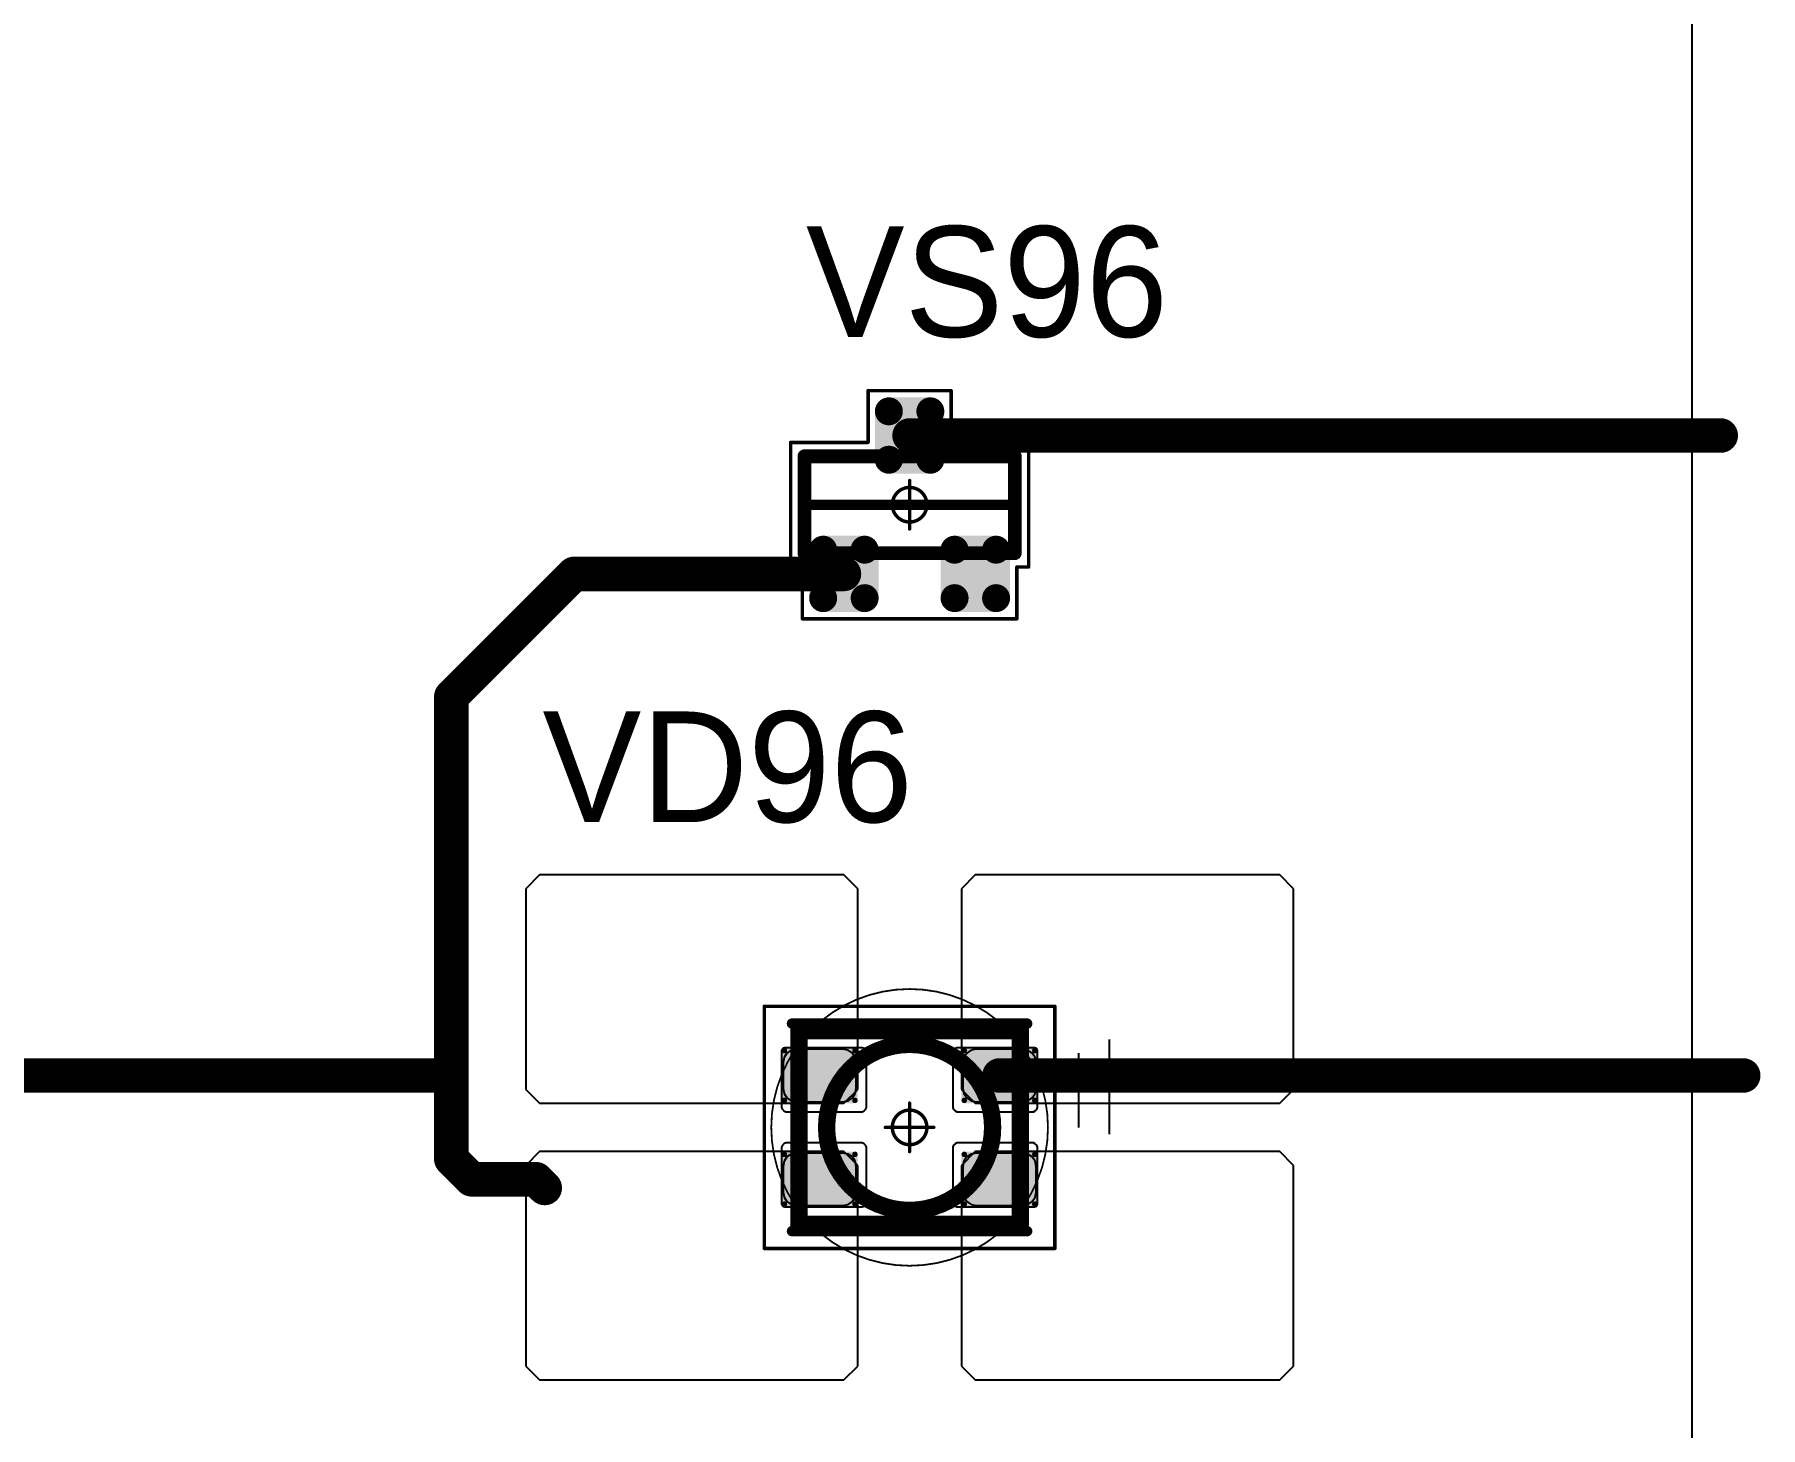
# Model space of a CAD drawing. Header units: millimetres. Extents: x 0 to 400, y 0 to 514.
# Drawn here: x 287.35 to 312.3, y 208.16 to 228.3 of the extents above; entities that cross this region are included whole.
import ezdxf

# ---------------------------------------------------------------- set-up
doc = ezdxf.new("R2010")
doc.units = ezdxf.units.MM
for name, color, linetype in [('Mechanical13', 56, 'Continuous'), ('Mechanical15', 56, 'Continuous'), ('Mechanical2', 216, 'Continuous'), ('TopLayer', 1, 'Continuous'), ('TopOverlay', 2, 'Continuous'), ('TopPaste', 8, 'Continuous'), ('TopSolder', 216, 'Continuous')]:
    doc.layers.add(name, color=color, linetype=linetype)

# ---------------------------------------------------------------- blocks, each defined once
blk = doc.blocks.new('SOT23_86')
at = {"layer": 'Mechanical13', "const_width": 0.2}
for points in [[(-0.7, 1.52), (0.7, 1.52)], [(-0.7, 1.52), (-0.7, -1.52)], [(0.7, 1.52), (0.7, -1.52)], [(-0.7, -1.52), (0.7, -1.52)]]:
    blk.add_lwpolyline(points, dxfattribs=at)
at = {"layer": 'Mechanical13', "const_width": 0.1}
for points in [[(-0.75, 1.52, 1), (-0.65, 1.52, 1)], [(-0.75, 1.52, 1), (-0.65, 1.52, 1)], [(0.65, 1.52, 1), (0.75, 1.52, 1)], [(0.65, 1.52, 1), (0.75, 1.52, 1)], [(-0.75, -1.52, 1), (-0.65, -1.52, 1)], [(-0.75, -1.52, 1), (-0.65, -1.52, 1)], [(0.65, -1.52, 1), (0.75, -1.52, 1)], [(0.65, -1.52, 1), (0.75, -1.52, 1)]]:
    blk.add_lwpolyline(points, format="xyb", close=True, dxfattribs=at)
at = {"layer": 'Mechanical15', "const_width": 0.05}
for points in [[(-1.65, 1.55), (-1.65, -1.55)], [(-1.65, 1.55), (-0.9, 1.55)], [(-0.9, 1.72), (-0.9, 1.55)], [(-0.9, 1.72), (0.9, 1.72)], [(0.9, 1.72), (0.9, 0.6)], [(0.9, 0.6), (1.65, 0.6)], [(1.65, 0.6), (1.65, -0.6)], [(0, 0.35), (0, -0.35)], [(-0.35, 0), (0.35, 0)], [(0.9, -0.6), (1.65, -0.6)], [(0.9, -0.6), (0.9, -1.72)], [(-1.65, -1.55), (-0.9, -1.55)], [(-0.9, -1.55), (-0.9, -1.72)], [(-0.9, -1.72), (0.9, -1.72)]]:
    blk.add_lwpolyline(points, dxfattribs=at)
at = {"layer": 'Mechanical15'}
for points, const_width in [([(-1.662, 1.55, 1), (-1.637, 1.55, 1)], 0.025), ([(-1.662, 1.55, 1), (-1.637, 1.55, 1)], 0.025), ([(-0.913, 1.72, 1), (-0.888, 1.72, 1)], 0.025), ([(-0.913, 1.72, 1), (-0.888, 1.72, 1)], 0.025), ([(-0.913, 1.55, 1), (-0.888, 1.55, 1)], 0.025), ([(-0.913, 1.55, 1), (-0.888, 1.55, 1)], 0.025), ([(0.888, 1.72, 1), (0.913, 1.72, 1)], 0.025), ([(0.888, 1.72, 1), (0.913, 1.72, 1)], 0.025), ([(0.888, 0.6, 1), (0.913, 0.6, 1)], 0.025), ([(0.888, 0.6, 1), (0.913, 0.6, 1)], 0.025), ([(1.637, 0.6, 1), (1.662, 0.6, 1)], 0.025), ([(1.637, 0.6, 1), (1.662, 0.6, 1)], 0.025), ([(0.25, 0, 1), (-0.25, 0, 1)], 0.05), ([(-0.012, 0.35, 1), (0.012, 0.35, 1)], 0.025), ([(-0.362, 0, 1), (-0.337, 0, 1)], 0.025), ([(-0.262, 0, 1), (-0.238, 0, 1)], 0.025), ([(0.238, 0, 1), (0.262, 0, 1)], 0.025), ([(0.337, 0, 1), (0.362, 0, 1)], 0.025), ([(-0.012, -0.35, 1), (0.012, -0.35, 1)], 0.025), ([(0.888, -0.6, 1), (0.913, -0.6, 1)], 0.025), ([(0.888, -0.6, 1), (0.913, -0.6, 1)], 0.025), ([(1.637, -0.6, 1), (1.662, -0.6, 1)], 0.025), ([(1.637, -0.6, 1), (1.662, -0.6, 1)], 0.025), ([(-1.662, -1.55, 1), (-1.637, -1.55, 1)], 0.025), ([(-1.662, -1.55, 1), (-1.637, -1.55, 1)], 0.025), ([(-0.913, -1.55, 1), (-0.888, -1.55, 1)], 0.025), ([(-0.913, -1.55, 1), (-0.888, -1.55, 1)], 0.025), ([(-0.913, -1.72, 1), (-0.888, -1.72, 1)], 0.025), ([(-0.913, -1.72, 1), (-0.888, -1.72, 1)], 0.025), ([(0.888, -1.72, 1), (0.913, -1.72, 1)], 0.025), ([(0.888, -1.72, 1), (0.913, -1.72, 1)], 0.025)]:
    blk.add_lwpolyline(points, format="xyb", close=True, dxfattribs=dict(at, const_width=const_width))
at = {"layer": 'TopLayer', "const_width": 0.1}
for points in [[(-1.4, 1.25, 1), (-1.3, 1.25, 1)], [(-0.7, 1.25, 1), (-0.6, 1.25, 1)], [(-1.4, 0.65, 1), (-1.3, 0.65, 1)], [(-0.7, 0.65, 1), (-0.6, 0.65, 1)], [(0.6, 0.3, 1), (0.7, 0.3, 1)], [(1.3, 0.3, 1), (1.4, 0.3, 1)], [(0.6, -0.3, 1), (0.7, -0.3, 1)], [(1.3, -0.3, 1), (1.4, -0.3, 1)], [(-1.4, -0.65, 1), (-1.3, -0.65, 1)], [(-0.7, -0.65, 1), (-0.6, -0.65, 1)], [(-1.4, -1.25, 1), (-1.3, -1.25, 1)], [(-0.7, -1.25, 1), (-0.6, -1.25, 1)]]:
    blk.add_lwpolyline(points, format="xyb", close=True, dxfattribs=at)
at = {"layer": 'TopLayer'}
for points in [[(-1.45, 1.25), (-1.45, 0.65), (-0.55, 1.25), (-0.55, 0.65)], [(-1.35, 1.35), (-1.35, 0.55), (-0.65, 1.35), (-0.65, 0.55)], [(0.55, 0.3), (0.55, -0.3), (1.45, 0.3), (1.45, -0.3)], [(0.65, 0.4), (0.65, -0.4), (1.35, 0.4), (1.35, -0.4)], [(-1.45, -0.65), (-1.45, -1.25), (-0.55, -0.65), (-0.55, -1.25)], [(-1.35, -0.55), (-1.35, -1.35), (-0.65, -0.55), (-0.65, -1.35)]]:
    blk.add_solid(points, dxfattribs=at)
at = {"layer": 'TopOverlay', "const_width": 0.15}
blk.add_lwpolyline([(0, 1.5), (0, -1.5)], dxfattribs=at)
at = {"layer": 'TopOverlay', "const_width": 0.075}
for points in [[(-0.038, 1.5, 1), (0.038, 1.5, 1)], [(-0.038, -1.5, 1), (0.038, -1.5, 1)]]:
    blk.add_lwpolyline(points, format="xyb", close=True, dxfattribs=at)
at = {"layer": 'TopPaste', "const_width": 0.075}
for points in [[(-1.387, 1.25, 1), (-1.313, 1.25, 1)], [(-0.687, 1.25, 1), (-0.613, 1.25, 1)], [(-1.387, 0.65, 1), (-1.313, 0.65, 1)], [(-0.687, 0.65, 1), (-0.613, 0.65, 1)], [(0.613, 0.3, 1), (0.687, 0.3, 1)], [(1.313, 0.3, 1), (1.387, 0.3, 1)], [(0.613, -0.3, 1), (0.687, -0.3, 1)], [(1.313, -0.3, 1), (1.387, -0.3, 1)], [(-1.387, -0.65, 1), (-1.313, -0.65, 1)], [(-0.687, -0.65, 1), (-0.613, -0.65, 1)], [(-1.387, -1.25, 1), (-1.313, -1.25, 1)], [(-0.687, -1.25, 1), (-0.613, -1.25, 1)]]:
    blk.add_lwpolyline(points, format="xyb", close=True, dxfattribs=at)
at = {"layer": 'TopPaste'}
for points in [[(-1.425, 1.25), (-1.425, 0.65), (-0.575, 1.25), (-0.575, 0.65)], [(-1.35, 1.325), (-1.35, 0.575), (-0.65, 1.325), (-0.65, 0.575)], [(0.575, 0.3), (0.575, -0.3), (1.425, 0.3), (1.425, -0.3)], [(0.65, 0.375), (0.65, -0.375), (1.35, 0.375), (1.35, -0.375)], [(-1.425, -0.65), (-1.425, -1.25), (-0.575, -0.65), (-0.575, -1.25)], [(-1.35, -0.575), (-1.35, -1.325), (-0.65, -0.575), (-0.65, -1.325)]]:
    blk.add_solid(points, dxfattribs=at)
at = {"layer": 'TopSolder', "const_width": 0.202}
for points in [[(-1.451, 1.25, 1), (-1.249, 1.25, 1)], [(-0.751, 1.25, 1), (-0.549, 1.25, 1)], [(-1.451, 0.65, 1), (-1.249, 0.65, 1)], [(-0.751, 0.65, 1), (-0.549, 0.65, 1)], [(0.549, 0.3, 1), (0.751, 0.3, 1)], [(1.249, 0.3, 1), (1.451, 0.3, 1)], [(0.549, -0.3, 1), (0.751, -0.3, 1)], [(1.249, -0.3, 1), (1.451, -0.3, 1)], [(-1.451, -0.65, 1), (-1.249, -0.65, 1)], [(-0.751, -0.65, 1), (-0.549, -0.65, 1)], [(-1.451, -1.25, 1), (-1.249, -1.25, 1)], [(-0.751, -1.25, 1), (-0.549, -1.25, 1)]]:
    blk.add_lwpolyline(points, format="xyb", close=True, dxfattribs=at)
at = {"layer": 'TopSolder'}
for points in [[(-1.552, 1.25), (-1.552, 0.65), (-0.448, 1.25), (-0.448, 0.65)], [(-1.35, 1.452), (-1.35, 0.448), (-0.65, 1.452), (-0.65, 0.448)], [(0.65, 0.502), (0.65, -0.502), (1.35, 0.502), (1.35, -0.502)], [(0.448, 0.3), (0.448, -0.3), (1.552, 0.3), (1.552, -0.3)], [(-1.35, -0.448), (-1.35, -1.452), (-0.65, -0.448), (-0.65, -1.452)], [(-1.552, -0.65), (-1.552, -1.25), (-0.448, -0.65), (-0.448, -1.25)]]:
    blk.add_solid(points, dxfattribs=at)
blk = doc.blocks.new('E65F_259')
at = {"layer": 'Mechanical13'}
for p, q in [((2.441, 1.071), (2.441, 0)), ((1.905, 0.536), (2.976, 0.536))]:
    blk.add_line(p, q, dxfattribs=at)
at = {"layer": 'Mechanical13', "const_width": 0.25}
for points in [[(-1.6, -1.4), (-1.6, 1.4)], [(-1.6, 1.4), (1.6, 1.4)], [(1.6, -1.4), (1.6, 1.4)], [(-1.6, -1.4), (1.6, -1.4)]]:
    blk.add_lwpolyline(points, dxfattribs=at)
at = {"layer": 'Mechanical13'}
for points, const_width in [([(-1.663, 1.4, 1), (-1.538, 1.4, 1)], 0.125), ([(-1.663, 1.4, 1), (-1.538, 1.4, 1)], 0.125), ([(1.537, 1.4, 1), (1.662, 1.4, 1)], 0.125), ([(1.537, 1.4, 1), (1.662, 1.4, 1)], 0.125), ([(1.2, 0, 1), (-1.2, 0, 1)], 0.25), ([(-1.263, 0, 1), (-1.138, 0, 1)], 0.125), ([(1.137, 0, 1), (1.262, 0, 1)], 0.125), ([(-1.663, -1.4, 1), (-1.538, -1.4, 1)], 0.125), ([(-1.663, -1.4, 1), (-1.538, -1.4, 1)], 0.125), ([(1.537, -1.4, 1), (1.662, -1.4, 1)], 0.125), ([(1.537, -1.4, 1), (1.662, -1.4, 1)], 0.125)]:
    blk.add_lwpolyline(points, format="xyb", close=True, dxfattribs=dict(at, const_width=const_width))
at = {"layer": 'Mechanical15', "const_width": 0.05}
for points in [[(-2.1, 1.75), (2.1, 1.75)], [(-2.1, -1.75), (-2.1, 1.75)], [(2.1, -1.75), (2.1, 1.75)], [(0, -0.35), (0, 0.35)], [(0, -0.35), (0, 0.35)], [(-0.35, 0), (0.35, 0)], [(-0.35, 0), (0.35, 0)], [(-2.1, -1.75), (2.1, -1.75)]]:
    blk.add_lwpolyline(points, dxfattribs=at)
at = {"layer": 'Mechanical15'}
for points, const_width in [([(-2.113, 1.75, 1), (-2.088, 1.75, 1)], 0.025), ([(-2.113, 1.75, 1), (-2.088, 1.75, 1)], 0.025), ([(2.087, 1.75, 1), (2.112, 1.75, 1)], 0.025), ([(2.087, 1.75, 1), (2.112, 1.75, 1)], 0.025), ([(0.25, 0, 1), (-0.25, 0, 1)], 0.05), ([(0.25, 0, 1), (-0.25, 0, 1)], 0.05), ([(-0.013, 0.35, 1), (0.012, 0.35, 1)], 0.025), ([(-0.013, 0.35, 1), (0.012, 0.35, 1)], 0.025), ([(-0.363, 0, 1), (-0.338, 0, 1)], 0.025), ([(-0.363, 0, 1), (-0.338, 0, 1)], 0.025), ([(-0.263, 0, 1), (-0.238, 0, 1)], 0.025), ([(-0.263, 0, 1), (-0.238, 0, 1)], 0.025), ([(0.237, 0, 1), (0.262, 0, 1)], 0.025), ([(0.237, 0, 1), (0.262, 0, 1)], 0.025), ([(0.337, 0, 1), (0.362, 0, 1)], 0.025), ([(0.337, 0, 1), (0.362, 0, 1)], 0.025), ([(-0.013, -0.35, 1), (0.012, -0.35, 1)], 0.025), ([(-0.013, -0.35, 1), (0.012, -0.35, 1)], 0.025), ([(-2.113, -1.75, 1), (-2.088, -1.75, 1)], 0.025), ([(-2.113, -1.75, 1), (-2.088, -1.75, 1)], 0.025), ([(2.087, -1.75, 1), (2.112, -1.75, 1)], 0.025), ([(2.087, -1.75, 1), (2.112, -1.75, 1)], 0.025)]:
    blk.add_lwpolyline(points, format="xyb", close=True, dxfattribs=dict(at, const_width=const_width))
at = {"layer": 'TopLayer'}
for p, q in [((-5.35, 3.65), (-5.55, 3.45)), ((-0.95, 3.65), (-5.35, 3.65)), ((-5.35, 3.65), (-5.35, 3.65)), ((-0.75, 3.45), (-0.95, 3.65)), ((0.95, 3.65), (0.75, 3.45)), ((5.35, 3.65), (0.95, 3.65)), ((0.95, 3.65), (0.95, 3.65)), ((5.55, 3.45), (5.35, 3.65)), ((-5.55, 3.45), (-5.55, 3.45)), ((-5.55, 3.45), (-5.55, 0.55)), ((-0.75, 0.55), (-0.75, 3.45)), ((0.75, 3.45), (0.75, 3.45)), ((0.75, 3.45), (0.75, 0.55)), ((5.55, 0.55), (5.55, 3.45)), ((-5.55, 0.55), (-5.35, 0.35)), ((-0.95, 0.35), (-0.75, 0.55)), ((0.75, 0.55), (0.95, 0.35)), ((5.35, 0.35), (5.55, 0.55)), ((-5.35, 0.35), (-0.95, 0.35)), ((0.95, 0.35), (5.35, 0.35)), ((-5.35, -0.35), (-5.55, -0.55)), ((-0.95, -0.35), (-5.35, -0.35)), ((-5.35, -0.35), (-5.35, -0.35)), ((-0.75, -0.55), (-0.95, -0.35)), ((0.95, -0.35), (0.75, -0.55)), ((5.35, -0.35), (0.95, -0.35)), ((0.95, -0.35), (0.95, -0.35)), ((5.55, -0.55), (5.35, -0.35)), ((-5.55, -0.55), (-5.55, -0.55)), ((-5.55, -0.55), (-5.55, -3.45)), ((-0.75, -3.45), (-0.75, -0.55)), ((0.75, -0.55), (0.75, -0.55)), ((0.75, -0.55), (0.75, -3.45)), ((5.55, -3.45), (5.55, -0.55)), ((-5.55, -3.45), (-5.35, -3.65)), ((-0.95, -3.65), (-0.75, -3.45)), ((0.75, -3.45), (0.95, -3.65)), ((5.35, -3.65), (5.55, -3.45)), ((-5.35, -3.65), (-0.95, -3.65)), ((0.95, -3.65), (5.35, -3.65))]:
    blk.add_line(p, q, dxfattribs=at)
at = {"layer": 'TopLayer', "const_width": 0.04}
for points in [[(-1.83, 1.11, 1), (-1.79, 1.11, 1)], [(-0.81, 1.11, 1), (-0.77, 1.11, 1)], [(0.77, 1.11, 1), (0.81, 1.11, 1)], [(1.79, 1.11, 1), (1.83, 1.11, 1)], [(-1.83, 0.39, 1), (-1.79, 0.39, 1)], [(-0.81, 0.39, 1), (-0.77, 0.39, 1)], [(0.77, 0.39, 1), (0.81, 0.39, 1)], [(1.79, 0.39, 1), (1.83, 0.39, 1)], [(-1.83, -0.39, 1), (-1.79, -0.39, 1)], [(-0.81, -0.39, 1), (-0.77, -0.39, 1)], [(0.77, -0.39, 1), (0.81, -0.39, 1)], [(1.79, -0.39, 1), (1.83, -0.39, 1)], [(-1.83, -1.11, 1), (-1.79, -1.11, 1)], [(-0.81, -1.11, 1), (-0.77, -1.11, 1)], [(0.77, -1.11, 1), (0.81, -1.11, 1)], [(1.79, -1.11, 1), (1.83, -1.11, 1)]]:
    blk.add_lwpolyline(points, format="xyb", close=True, dxfattribs=at)
at = {"layer": 'TopLayer'}
for points in [[(-1.85, 1.11), (-1.85, 0.39), (-0.75, 1.11), (-0.75, 0.39)], [(-1.81, 1.15), (-1.81, 0.35), (-0.79, 1.15), (-0.79, 0.35)], [(0.75, 1.11), (0.75, 0.39), (1.85, 1.11), (1.85, 0.39)], [(0.79, 1.15), (0.79, 0.35), (1.81, 1.15), (1.81, 0.35)], [(-1.85, -0.39), (-1.85, -1.11), (-0.75, -0.39), (-0.75, -1.11)], [(-1.81, -0.35), (-1.81, -1.15), (-0.79, -0.35), (-0.79, -1.15)], [(0.75, -0.39), (0.75, -1.11), (1.85, -0.39), (1.85, -1.11)], [(0.79, -0.35), (0.79, -1.15), (1.81, -0.35), (1.81, -1.15)]]:
    blk.add_solid(points, dxfattribs=at)
at = {"layer": 'TopOverlay'}
for p, q in [((2.886, 1.271), (2.886, -0.1)), ((2.2, 0.586), (3.571, 0.586))]:
    blk.add_line(p, q, dxfattribs=at)
at = {"layer": 'TopOverlay', "const_width": 0.15}
for points in [[(-1.7, 1.5), (1.7, 1.5)], [(-1.7, -1.5), (1.7, -1.5)]]:
    blk.add_lwpolyline(points, dxfattribs=at)
at = {"layer": 'TopOverlay', "const_width": 0.075}
for points in [[(-1.738, 1.5, 1), (-1.663, 1.5, 1)], [(1.662, 1.5, 1), (1.737, 1.5, 1)], [(-1.738, -1.5, 1), (-1.663, -1.5, 1)], [(1.662, -1.5, 1), (1.737, -1.5, 1)]]:
    blk.add_lwpolyline(points, format="xyb", close=True, dxfattribs=at)
at = {"layer": 'TopPaste'}
for p, q in [((-1.814, 1.011), (-1.829, 0.938)), ((-1.773, 1.073), (-1.814, 1.011)), ((-1.711, 1.114), (-1.773, 1.073)), ((-1.638, 1.129), (-1.711, 1.114)), ((-0.963, 1.129), (-1.638, 1.129)), ((-0.889, 1.114), (-0.963, 1.129)), ((-0.827, 1.073), (-0.889, 1.114)), ((-0.786, 1.011), (-0.827, 1.073)), ((-0.771, 0.938), (-0.786, 1.011)), ((0.786, 1.011), (0.771, 0.938)), ((0.827, 1.073), (0.786, 1.011)), ((0.889, 1.114), (0.827, 1.073)), ((0.962, 1.129), (0.889, 1.114)), ((1.637, 1.129), (0.962, 1.129)), ((1.711, 1.114), (1.637, 1.129)), ((1.773, 1.073), (1.711, 1.114)), ((1.814, 1.011), (1.773, 1.073)), ((1.829, 0.938), (1.814, 1.011)), ((-1.829, 0.938), (-1.829, 0.563)), ((-0.771, 0.563), (-0.771, 0.938)), ((0.771, 0.938), (0.771, 0.563)), ((1.829, 0.563), (1.829, 0.938)), ((-1.829, 0.563), (-1.814, 0.489)), ((-0.786, 0.489), (-0.771, 0.563)), ((0.771, 0.563), (0.786, 0.489)), ((1.814, 0.489), (1.829, 0.563)), ((-1.814, 0.489), (-1.773, 0.427)), ((-1.773, 0.427), (-1.711, 0.386)), ((-1.711, 0.386), (-1.638, 0.371)), ((-1.638, 0.371), (-0.963, 0.371)), ((-0.963, 0.371), (-0.889, 0.386)), ((-0.889, 0.386), (-0.827, 0.427)), ((-0.827, 0.427), (-0.786, 0.489)), ((0.786, 0.489), (0.827, 0.427)), ((0.827, 0.427), (0.889, 0.386)), ((0.889, 0.386), (0.962, 0.371)), ((0.962, 0.371), (1.637, 0.371)), ((1.637, 0.371), (1.711, 0.386)), ((1.711, 0.386), (1.773, 0.427)), ((1.773, 0.427), (1.814, 0.489)), ((-1.814, -0.489), (-1.829, -0.563)), ((-1.773, -0.427), (-1.814, -0.489)), ((-1.711, -0.386), (-1.773, -0.427)), ((-1.638, -0.371), (-1.711, -0.386)), ((-0.963, -0.371), (-1.638, -0.371)), ((-0.889, -0.386), (-0.963, -0.371)), ((-0.827, -0.427), (-0.889, -0.386)), ((-0.786, -0.489), (-0.827, -0.427)), ((-0.771, -0.563), (-0.786, -0.489)), ((0.786, -0.489), (0.771, -0.563)), ((0.827, -0.427), (0.786, -0.489)), ((0.889, -0.386), (0.827, -0.427)), ((0.962, -0.371), (0.889, -0.386)), ((1.637, -0.371), (0.962, -0.371)), ((1.711, -0.386), (1.637, -0.371)), ((1.773, -0.427), (1.711, -0.386)), ((1.814, -0.489), (1.773, -0.427)), ((1.829, -0.563), (1.814, -0.489)), ((-1.829, -0.563), (-1.829, -0.938)), ((-0.771, -0.938), (-0.771, -0.563)), ((0.771, -0.563), (0.771, -0.938)), ((1.829, -0.938), (1.829, -0.563)), ((-1.829, -0.938), (-1.814, -1.011)), ((-0.786, -1.011), (-0.771, -0.938)), ((0.771, -0.938), (0.786, -1.011)), ((1.814, -1.011), (1.829, -0.938)), ((-1.814, -1.011), (-1.773, -1.073)), ((-1.773, -1.073), (-1.711, -1.114)), ((-1.711, -1.114), (-1.638, -1.129)), ((-1.638, -1.129), (-0.963, -1.129)), ((-0.963, -1.129), (-0.889, -1.114)), ((-0.889, -1.114), (-0.827, -1.073)), ((-0.827, -1.073), (-0.786, -1.011)), ((0.786, -1.011), (0.827, -1.073)), ((0.827, -1.073), (0.889, -1.114)), ((0.889, -1.114), (0.962, -1.129)), ((0.962, -1.129), (1.637, -1.129)), ((1.637, -1.129), (1.711, -1.114)), ((1.711, -1.114), (1.773, -1.073)), ((1.773, -1.073), (1.814, -1.011))]:
    blk.add_line(p, q, dxfattribs=at)
at = {"layer": 'TopSolder'}
for p, q in [((-1.842, 1.129), (-1.85, 1.111)), ((-1.85, 1.111), (-1.85, 1.101)), ((-1.85, 1.101), (-1.85, 1.101)), ((-1.85, 1.101), (-1.85, 0.301)), ((-1.828, 1.143), (-1.842, 1.129)), ((-1.81, 1.151), (-1.828, 1.143)), ((-1.8, 1.151), (-1.81, 1.151)), ((-0.7, 1.151), (-1.8, 1.151)), ((-0.685, 1.151), (-0.7, 1.151)), ((-0.7, 1.151), (-0.7, 1.151)), ((-0.658, 1.139), (-0.685, 1.151)), ((-0.636, 1.118), (-0.658, 1.139)), ((-0.625, 1.09), (-0.636, 1.118)), ((-0.625, 1.076), (-0.625, 1.09)), ((-0.625, 0.301), (-0.625, 1.076)), ((0.636, 1.118), (0.625, 1.09)), ((0.625, 1.09), (0.625, 1.076)), ((0.625, 1.076), (0.625, 1.076)), ((0.625, 1.076), (0.625, 0.301)), ((0.657, 1.139), (0.636, 1.118)), ((0.685, 1.151), (0.657, 1.139)), ((0.7, 1.151), (0.685, 1.151)), ((1.8, 1.151), (0.7, 1.151)), ((1.81, 1.151), (1.8, 1.151)), ((1.8, 1.151), (1.8, 1.151)), ((1.828, 1.143), (1.81, 1.151)), ((1.842, 1.129), (1.828, 1.143)), ((1.85, 1.111), (1.842, 1.129)), ((1.85, 1.101), (1.85, 1.111)), ((1.85, 0.301), (1.85, 1.101)), ((-1.85, 0.301), (-1.85, 0.286)), ((-1.85, 0.286), (-1.839, 0.258)), ((-1.839, 0.258), (-1.818, 0.237)), ((-0.658, 0.237), (-0.636, 0.258)), ((-0.636, 0.258), (-0.625, 0.286)), ((-0.625, 0.286), (-0.625, 0.301)), ((-0.625, 0.301), (-0.625, 0.301)), ((0.625, 0.301), (0.625, 0.286)), ((0.625, 0.286), (0.636, 0.258)), ((0.636, 0.258), (0.657, 0.237)), ((1.817, 0.237), (1.839, 0.258)), ((1.839, 0.258), (1.85, 0.286)), ((1.85, 0.286), (1.85, 0.301)), ((1.85, 0.301), (1.85, 0.301)), ((-1.818, 0.237), (-1.79, 0.226)), ((-1.79, 0.226), (-1.775, 0.226)), ((-1.775, 0.226), (-1.775, 0.226)), ((-1.775, 0.226), (-0.7, 0.226)), ((-0.7, 0.226), (-0.685, 0.226)), ((-0.685, 0.226), (-0.658, 0.237)), ((0.657, 0.237), (0.685, 0.226)), ((0.685, 0.226), (0.7, 0.226)), ((0.7, 0.226), (0.7, 0.226)), ((0.7, 0.226), (1.775, 0.226)), ((1.775, 0.226), (1.79, 0.226)), ((1.79, 0.226), (1.817, 0.237)), ((-1.818, -0.236), (-1.839, -0.257)), ((-1.79, -0.224), (-1.818, -0.236)), ((-1.775, -0.224), (-1.79, -0.224)), ((-0.7, -0.224), (-1.775, -0.224)), ((-0.685, -0.224), (-0.7, -0.224)), ((-0.7, -0.224), (-0.7, -0.224)), ((-0.658, -0.236), (-0.685, -0.224)), ((-0.636, -0.257), (-0.658, -0.236)), ((0.657, -0.236), (0.636, -0.257)), ((0.685, -0.224), (0.657, -0.236)), ((0.7, -0.224), (0.685, -0.224)), ((1.775, -0.224), (0.7, -0.224)), ((1.79, -0.224), (1.775, -0.224)), ((1.775, -0.224), (1.775, -0.224)), ((1.817, -0.236), (1.79, -0.224)), ((1.839, -0.257), (1.817, -0.236)), ((-1.839, -0.257), (-1.85, -0.285)), ((-1.85, -0.285), (-1.85, -0.299)), ((-1.85, -0.299), (-1.85, -0.299)), ((-1.85, -0.299), (-1.85, -1.099)), ((-0.625, -0.285), (-0.636, -0.257)), ((-0.625, -0.299), (-0.625, -0.285)), ((-0.625, -1.074), (-0.625, -0.299)), ((0.636, -0.257), (0.625, -0.285)), ((0.625, -0.285), (0.625, -0.299)), ((0.625, -0.299), (0.625, -0.299)), ((0.625, -0.299), (0.625, -1.074)), ((1.85, -0.285), (1.839, -0.257)), ((1.85, -0.299), (1.85, -0.285)), ((1.85, -1.099), (1.85, -0.299)), ((-1.85, -1.099), (-1.85, -1.109)), ((-1.85, -1.109), (-1.842, -1.128)), ((-1.842, -1.128), (-1.828, -1.142)), ((-1.828, -1.142), (-1.81, -1.149)), ((-1.81, -1.149), (-1.8, -1.149)), ((-1.8, -1.149), (-0.7, -1.149)), ((-1.8, -1.149), (-1.8, -1.149)), ((-0.7, -1.149), (-0.685, -1.149)), ((-0.685, -1.149), (-0.658, -1.138)), ((-0.658, -1.138), (-0.636, -1.117)), ((-0.636, -1.117), (-0.625, -1.089)), ((-0.625, -1.089), (-0.625, -1.074)), ((-0.625, -1.074), (-0.625, -1.074)), ((0.625, -1.074), (0.625, -1.089)), ((0.625, -1.089), (0.636, -1.117)), ((0.636, -1.117), (0.657, -1.138)), ((0.657, -1.138), (0.685, -1.149)), ((0.685, -1.149), (0.7, -1.149)), ((0.7, -1.149), (1.8, -1.149)), ((0.7, -1.149), (0.7, -1.149)), ((1.8, -1.149), (1.81, -1.149)), ((1.81, -1.149), (1.828, -1.142)), ((1.828, -1.142), (1.842, -1.128)), ((1.842, -1.128), (1.85, -1.109)), ((1.85, -1.109), (1.85, -1.099)), ((1.85, -1.099), (1.85, -1.099))]:
    blk.add_line(p, q, dxfattribs=at)

msp = doc.modelspace()

# ---------------------------------------------------------------- linework, layer by layer
at = {"layer": 'Mechanical2'}
for points, const_width in [([(302, 212.5, 1), (298, 212.5, 1)], 0.0254), ([(300, 214.5, 1), (300, 214.5, 1)], 0.0005), ([(297.994, 212.5, 1), (298.006, 212.5, 1)], 0.0127), ([(298, 212.5, 1), (298, 212.5, 1)], 0.0005), ([(301.994, 212.5, 1), (302.006, 212.5, 1)], 0.0127), ([(302, 212.5, 1), (302, 212.5, 1)], 0.0005), ([(300, 210.5, 1), (300, 210.5, 1)], 0.0005)]:
    msp.add_lwpolyline(points, format="xyb", close=True, dxfattribs=dict(at, const_width=const_width))
at = {"layer": 'Mechanical2', "const_width": 0.001}
for points in [[(300, 210.5), (300, 214.5)], [(298, 212.5), (302, 212.5)]]:
    msp.add_lwpolyline(points, dxfattribs=at)
at = {"layer": 'TopLayer'}
msp.add_line((311.312, 142.85), (311.312, 455.236), dxfattribs=at)
at = {"layer": 'TopLayer', "const_width": 0.5}
for points in [[(300, 222.5), (311.725, 222.5)], [(293.375, 218.725), (295.15, 220.5)], [(295.15, 220.5), (299.05, 220.5)], [(293.375, 213.275), (293.375, 218.725)], [(281.3, 213.25), (293.35, 213.25)], [(293.35, 213.25), (293.375, 213.275)], [(293.375, 212.043), (293.375, 213.275)], [(301.3, 213.25), (312.05, 213.25)], [(293.375, 212.043), (293.668, 211.75)], [(293.668, 211.75), (294.6, 211.75)], [(294.6, 211.75), (294.725, 211.625)]]:
    msp.add_lwpolyline(points, dxfattribs=at)
at = {"layer": 'TopLayer', "const_width": 0.25}
for points in [[(299.875, 222.5, 1), (300.125, 222.5, 1)], [(311.6, 222.5, 1), (311.85, 222.5, 1)], [(295.025, 220.5, 1), (295.275, 220.5, 1)], [(295.025, 220.5, 1), (295.275, 220.5, 1)], [(298.925, 220.5, 1), (299.175, 220.5, 1)], [(293.25, 218.725, 1), (293.5, 218.725, 1)], [(293.25, 218.725, 1), (293.5, 218.725, 1)], [(293.225, 213.25, 1), (293.475, 213.25, 1)], [(293.225, 213.25, 1), (293.475, 213.25, 1)], [(293.25, 213.275, 1), (293.5, 213.275, 1)], [(293.25, 213.275, 1), (293.5, 213.275, 1)], [(293.25, 213.275, 1), (293.5, 213.275, 1)], [(301.175, 213.25, 1), (301.425, 213.25, 1)], [(311.925, 213.25, 1), (312.175, 213.25, 1)], [(293.25, 212.043, 1), (293.5, 212.043, 1)], [(293.25, 212.043, 1), (293.5, 212.043, 1)], [(293.543, 211.75, 1), (293.793, 211.75, 1)], [(293.543, 211.75, 1), (293.793, 211.75, 1)], [(294.475, 211.75, 1), (294.725, 211.75, 1)], [(294.475, 211.75, 1), (294.725, 211.75, 1)], [(294.6, 211.625, 1), (294.85, 211.625, 1)]]:
    msp.add_lwpolyline(points, format="xyb", close=True, dxfattribs=at)

# ---------------------------------------------------------------- block references
for name, p, rotation in [('SOT23_86', (300, 221.5), 90), ('E65F_259', (300, 212.5), 360)]:
    msp.add_blockref(name, p, dxfattribs=dict(rotation=rotation))

# ---------------------------------------------------------------- texts
at = {"layer": 'TopOverlay'}
for s, p in [('VS96', (298.501, 223.926)), ('VD96', (294.694, 216.912))]:
    msp.add_text(s, height=1.6, dxfattribs=at).set_placement(p)

doc.saveas('drawing.dxf')
